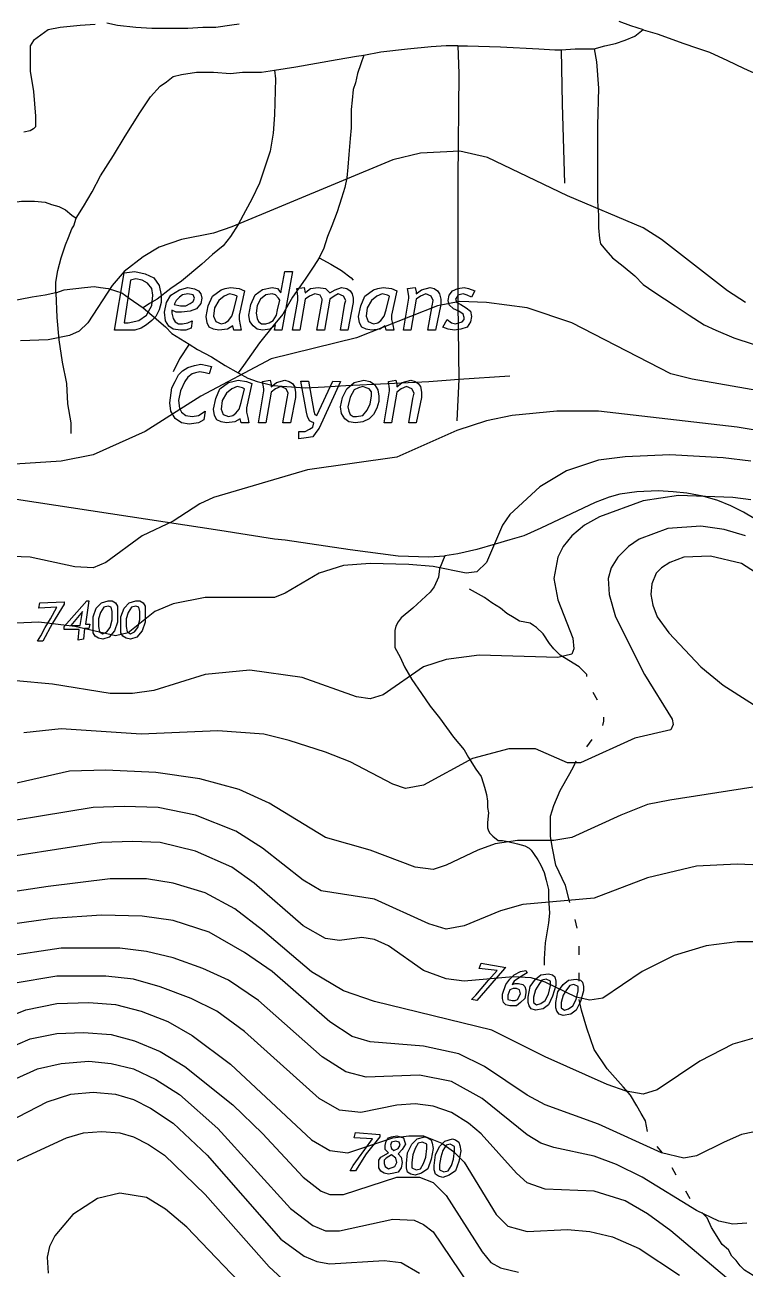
# Model space of a CAD drawing. Extents: x -4.4 to 64.9, y -5.9 to 77.3.
# Drawn here: x 18.71 to 22.27, y 19.39 to 25.55 of the extents above; entities that cross this region are included whole.
import ezdxf

# ---------------------------------------------------------------- set-up
doc = ezdxf.new("R2010")
doc.units = 0
for name, color, linetype in [('7200-7400', 7, 'CONTINUOUS'), ('7400-7600', 7, 'CONTINUOUS'), ('7600-7800', 7, 'CONTINUOUS'), ('7800-8000', 7, 'CONTINUOUS'), ('Elevations', 7, 'CONTINUOUS'), ('Labels', 7, 'CONTINUOUS'), ('roads', 7, 'CONTINUOUS'), ('topo', 7, 'CONTINUOUS'), ('water', 7, 'CONTINUOUS')]:
    doc.layers.add(name, color=color, linetype=linetype)

msp = doc.modelspace()

# ---------------------------------------------------------------- linework, layer by layer
at = {"layer": '7200-7400', "color": 2}
for points in [[(22.271451, 24.174072), (22.18182, 24.232071), (21.85493, 24.485143), (21.76529, 24.543142), (21.390952, 24.701312), (20.995511, 24.891122), (20.858391, 24.922761), (20.663311, 24.91223), (20.526219, 24.880589), (19.73008, 24.548431), (19.64045, 24.516789), (19.482279, 24.48515), (19.371562, 24.448249), (19.29247, 24.400791), (19.197561, 24.32698), (19.13952, 24.25844), (19.018261, 24.073901), (18.976081, 24.031729), (18.928631, 24.010641), (18.823181, 23.989554), (18.68609, 23.984289)], [(22.403263, 23.725963), (22.007823, 23.794503), (21.902373, 23.820856), (21.412034, 24.073935), (21.190593, 24.147754), (20.990193, 24.174106), (20.858383, 24.179371), (20.747662, 24.158284), (20.346964, 24.000114), (19.925163, 23.894664), (19.577183, 23.710125), (19.303014, 23.536135), (19.044624, 23.420144), (18.886443, 23.388505), (18.554282, 23.367418)], [(22.387439, 23.53051), (22.229271, 23.556862), (21.543849, 23.635941), (21.33822, 23.635941), (21.11678, 23.614854), (20.990201, 23.588501), (20.842571, 23.54104), (20.547309, 23.40923), (20.104431, 23.34596), (19.64045, 23.208882), (19.57191, 23.177241), (19.440099, 23.092881), (19.287199, 23.01907), (19.107889, 22.88726), (19.044619, 22.860908), (18.954991, 22.866173), (18.73354, 22.913623), (18.601741, 22.918889)]]:
    msp.add_lwpolyline(points, dxfattribs=at)
at = {"layer": '7400-7600', "color": 2}
for points in [[(22.297822, 23.19832), (22.208181, 23.208877), (21.93929, 23.219408), (21.7653, 23.193055), (21.54913, 23.113963), (21.475312, 23.071783), (21.412042, 23.019065), (21.369859, 22.966344), (21.343507, 22.913615), (21.322419, 22.808163), (21.343507, 22.702713), (21.417325, 22.512904), (21.422591, 22.460183), (21.412034, 22.433831), (21.343493, 22.418008), (20.953283, 22.428539), (20.789842, 22.407452), (20.679122, 22.370553), (20.478764, 22.233472), (20.415502, 22.212385), (20.346954, 22.222942), (20.078063, 22.317843), (19.819713, 22.354752), (19.598262, 22.333665), (19.345193, 22.254575), (19.239744, 22.238753), (19.128973, 22.238753), (18.844263, 22.286204), (18.665003, 22.302026)], [(22.271451, 23.01942), (22.166001, 23.051061), (22.05, 23.066883), (21.886561, 23.056326), (21.7442, 23.003605), (21.691481, 22.966696), (21.63875, 22.913965), (21.607122, 22.861246), (21.5913, 22.808526), (21.596565, 22.729434), (21.628206, 22.618716), (21.770555, 22.334006), (21.907646, 22.112555), (21.912911, 22.086202), (21.902354, 22.05985), (21.723094, 22.01767), (21.454195, 21.896401), (21.390925, 21.896401), (21.232755, 21.964941), (21.100945, 21.964941), (20.921634, 21.917491), (20.679104, 21.785681), (20.589476, 21.769859), (20.526204, 21.790946), (20.315304, 21.901666), (20.194035, 21.949124), (20.014775, 22.007116), (19.888235, 22.038755), (19.661524, 22.054577), (19.281905, 22.038755), (18.886424, 22.065107), (18.701893, 22.04402)], [(22.366362, 22.808592), (22.250361, 22.882403), (22.097461, 22.919312), (21.965651, 22.914047), (21.89711, 22.887694), (21.85493, 22.861342), (21.828551, 22.834989), (21.807464, 22.782258), (21.802199, 22.729539), (21.812729, 22.676808), (21.833817, 22.618819), (21.891816, 22.53973), (22.049987, 22.371008), (22.160707, 22.281378), (22.424338, 22.112658)], [(22.308352, 21.775219), (21.897102, 21.71196), (21.786372, 21.690873), (21.654561, 21.638152), (21.412034, 21.527432), (21.322404, 21.511609), (21.143127, 21.511609), (21.032407, 21.495787), (20.948008, 21.464156), (20.789837, 21.390338), (20.726567, 21.36925), (20.636926, 21.379807), (20.415489, 21.464167), (20.194048, 21.527437), (19.914609, 21.696156), (19.766976, 21.764697), (19.571896, 21.817418), (19.355727, 21.849056), (19.107878, 21.859587), (18.928618, 21.854322), (18.601728, 21.780513)], [(22.577272, 21.379606), (22.229281, 21.395428), (22.028931, 21.384871), (21.786401, 21.32688), (21.52278, 21.226701), (21.169522, 21.195059), (21.058752, 21.163431), (20.879491, 21.08962), (20.789861, 21.073798), (20.705501, 21.100151), (20.436602, 21.22142), (20.172982, 21.2636), (20.083352, 21.316321), (19.883001, 21.474499), (19.751191, 21.558851), (19.550833, 21.63794), (19.366302, 21.674849), (19.197582, 21.680115), (19.044632, 21.674849), (18.401401, 21.5694)]]:
    msp.add_lwpolyline(points, dxfattribs=at)
at = {"layer": '7600-7800', "color": 2}
for points in [[(22.334718, 20.541322), (22.208178, 20.504412), (22.044729, 20.420052), (21.833838, 20.277704), (21.765298, 20.256617), (21.680938, 20.272439), (21.586029, 20.304078), (21.280229, 20.441158), (21.016609, 20.572968), (20.436589, 20.715327), (20.283689, 20.768048), (20.125518, 20.86296), (19.882988, 21.068578), (19.7459, 21.174028), (19.598267, 21.25312), (19.440099, 21.300567), (19.308289, 21.321655), (19.128979, 21.321655), (18.823178, 21.284743), (18.580648, 21.247844)], [(22.450703, 20.098597), (22.250353, 20.056417), (22.165993, 20.019518), (22.028912, 19.950967), (21.965643, 19.940437), (21.854922, 19.966789), (21.543844, 20.109151), (21.280224, 20.204049), (21.190593, 20.25151), (20.979654, 20.393859), (20.853104, 20.457131), (20.679114, 20.494041), (20.415494, 20.515128), (20.325864, 20.54148), (20.215143, 20.615288), (19.930433, 20.8631), (19.793342, 20.958001), (19.619352, 21.05818), (19.440094, 21.116179), (19.287194, 21.137266), (19.086844, 21.142532), (18.844263, 21.12671), (18.622812, 21.095068)], [(22.276729, 19.61863), (22.208189, 19.613364), (22.139649, 19.629186), (22.028928, 19.681907), (21.76003, 19.845359), (21.633498, 19.908618), (21.522778, 19.950798), (21.322419, 19.992988), (21.25915, 20.014076), (21.190609, 20.056245), (20.969119, 20.235516), (20.816219, 20.319876), (20.658048, 20.351504), (20.394428, 20.340974), (20.294249, 20.367326), (20.17825, 20.441145), (19.861909, 20.720574), (19.714279, 20.820756), (19.58774, 20.878755), (19.44011, 20.931476), (19.3083, 20.963115), (19.17649, 20.978937), (18.886459, 20.978937), (18.601749, 20.936755)], [(22.250371, 19.285781), (21.902391, 19.58103), (21.786401, 19.665392), (21.67568, 19.728662), (21.52278, 19.77612), (21.280242, 19.786651), (21.190612, 19.818289), (21.13788, 19.86574), (20.963851, 20.06082), (20.900581, 20.113541), (20.816221, 20.166261), (20.726591, 20.1979), (20.636961, 20.208457), (20.54733, 20.203192), (20.368062, 20.166283), (20.262612, 20.176839), (20.162441, 20.234828), (19.793371, 20.566999), (19.656283, 20.667168), (19.529743, 20.730448), (19.376843, 20.78844), (19.245033, 20.825349), (19.107912, 20.841171), (18.865372, 20.841171), (18.649202, 20.804262)]]:
    msp.add_lwpolyline(points, dxfattribs=at)
at = {"layer": '7800-8000', "color": 2}
for points in [[(18.612276, 20.478126), (18.733546, 20.530844), (18.865356, 20.557197), (18.997166, 20.562488), (19.134246, 20.551931), (19.250245, 20.520303), (19.376774, 20.467572), (19.498086, 20.393763), (19.735356, 20.203951), (19.882986, 20.061592), (20.083336, 19.845422), (20.172966, 19.776882), (20.215146, 19.76106), (20.283686, 19.76106), (20.547304, 19.845409), (20.658024, 19.845409), (20.726575, 19.819057), (20.789845, 19.755787), (20.969105, 19.476347), (21.011285, 19.423626), (21.058736, 19.397274), (21.148366, 19.376187)], [(18.665029, 20.335018), (18.770479, 20.382476), (18.886469, 20.408829), (19.023561, 20.419359), (19.134281, 20.408829), (19.244998, 20.382476), (19.355719, 20.329747), (19.471709, 20.255937), (19.661558, 20.087217), (20.02009, 19.691776), (20.130821, 19.607416), (20.19408, 19.581064), (20.26262, 19.581064), (20.526248, 19.639066), (20.631701, 19.633801), (20.679149, 19.612713), (20.726599, 19.575804), (20.900589, 19.317454)], [(18.533142, 20.071699), (18.817863, 20.219329), (18.933854, 20.256238), (19.044574, 20.266769), (19.155294, 20.256238), (19.244922, 20.229886), (19.329284, 20.187706), (19.440012, 20.113887), (19.608774, 19.955717), (19.972573, 19.539196), (20.088564, 19.454837), (20.151834, 19.428484), (20.215104, 19.417927), (20.483992, 19.433749), (20.568352, 19.423192), (20.657982, 19.370474)], [(18.580608, 19.159437), (18.121898, 19.528518), (18.058628, 19.607596), (18.037541, 19.660325), (18.037541, 19.686678), (18.06392, 19.739399), (18.13773, 19.79213), (18.517339, 19.871219), (18.63861, 19.913399), (18.91278, 20.039928), (18.997139, 20.066307), (19.08677, 20.071572), (19.1764, 20.066307), (19.24494, 20.04522), (19.318759, 20.008308), (19.397848, 19.95559), (19.598238, 19.76051), (19.91459, 19.401978), (19.97786, 19.343979)]]:
    msp.add_lwpolyline(points, dxfattribs=at)
at = {"layer": 'Elevations', "color": 1}
for points in [[(18.902278, 22.68209), (18.844279, 22.587184), (18.796829, 22.497543), (18.770476, 22.497543), (18.786299, 22.524002), (18.807386, 22.566176), (18.833738, 22.608351), (18.865369, 22.666348), (18.775739, 22.661056), (18.781004, 22.687514), (18.902274, 22.692806)], [(19.023547, 22.697912), (19.007725, 22.581919), (19.028812, 22.581919), (19.023547, 22.560752), (19.00246, 22.560752), (18.997194, 22.508021), (18.970842, 22.502729), (18.976107, 22.555461), (18.902288, 22.555461), (18.902288, 22.571336), (19.013008, 22.697859)], [(19.165899, 22.671533), (19.165899, 22.650367), (19.165899, 22.592396), (19.150077, 22.550195), (19.123724, 22.518578), (19.092093, 22.507994), (19.071006, 22.513286), (19.055184, 22.523869), (19.044627, 22.539744), (19.044627, 22.560911), (19.044627, 22.618908), (19.060449, 22.661082), (19.086802, 22.687541), (19.118444, 22.698124), (19.139531, 22.698124), (19.155353, 22.687541)], [(19.076268, 22.54501), (19.09209, 22.534426), (19.113177, 22.54501), (19.129, 22.566176), (19.13953, 22.603086), (19.13953, 22.64526), (19.134265, 22.666427), (19.118443, 22.671719), (19.097355, 22.666427), (19.081533, 22.639969), (19.070976, 22.608324), (19.070976, 22.571415)], [(19.302979, 22.671533), (19.302979, 22.650367), (19.302979, 22.592396), (19.287157, 22.550195), (19.260804, 22.518578), (19.229166, 22.507994), (19.208078, 22.513286), (19.192256, 22.523869), (19.181726, 22.539744), (19.181726, 22.560911), (19.181726, 22.618908), (19.197548, 22.661082), (19.2239, 22.687541), (19.255538, 22.698124), (19.276625, 22.698124), (19.292447, 22.687541)], [(19.213357, 22.54501), (19.229179, 22.534426), (19.250266, 22.54501), (19.266088, 22.566176), (19.276619, 22.603086), (19.276619, 22.64526), (19.271354, 22.666427), (19.255532, 22.671719), (19.234444, 22.666427), (19.218622, 22.639969), (19.208092, 22.608324), (19.208092, 22.571415)], [(18.991909, 22.645181), (18.933907, 22.576654), (18.981368, 22.576654)], [(21.006028, 20.794553), (20.942758, 20.720734), (20.916405, 20.726026), (20.937493, 20.747192), (20.963845, 20.77881), (21.000754, 20.821011), (21.042934, 20.868451), (20.953304, 20.879034), (20.963835, 20.905493), (21.085104, 20.884326), (21.079839, 20.879034)], [(21.127297, 20.81564), (21.11674, 20.799765), (21.132562, 20.805057), (21.148384, 20.805057), (21.169472, 20.799765), (21.180002, 20.789182), (21.185267, 20.773307), (21.185267, 20.757432), (21.180002, 20.730973), (21.158915, 20.709807), (21.137827, 20.693932), (21.106196, 20.693932), (21.085109, 20.699223), (21.074552, 20.709807), (21.069287, 20.730973), (21.069287, 20.75214), (21.085109, 20.79958), (21.106196, 20.826038), (21.127284, 20.847205), (21.158915, 20.86308), (21.185294, 20.868371), (21.190559, 20.857788), (21.174737, 20.847205), (21.148384, 20.83133)], [(21.327648, 20.836727), (21.332913, 20.815561), (21.332913, 20.794394), (21.317091, 20.741663), (21.296004, 20.699488), (21.269651, 20.678321), (21.232739, 20.67303), (21.211652, 20.678321), (21.201122, 20.694196), (21.19583, 20.710071), (21.19583, 20.73653), (21.206387, 20.789261), (21.232739, 20.82617), (21.259092, 20.847337), (21.296002, 20.852629), (21.317089, 20.847337)], [(21.222198, 20.710177), (21.23802, 20.699594), (21.259107, 20.704885), (21.280195, 20.72076), (21.296017, 20.752405), (21.306547, 20.794579), (21.306547, 20.815746), (21.28546, 20.826329), (21.264373, 20.821038), (21.24855, 20.799871), (21.232728, 20.773413), (21.222171, 20.73653)], [(21.464728, 20.810375), (21.469993, 20.789208), (21.469993, 20.768041), (21.454171, 20.71531), (21.433084, 20.673109), (21.406705, 20.651942), (21.369804, 20.646651), (21.348717, 20.651942), (21.33816, 20.667817), (21.332895, 20.683692), (21.332895, 20.710151), (21.343451, 20.762882), (21.369804, 20.799791), (21.396156, 20.820958), (21.433067, 20.82625), (21.454154, 20.820958)], [(21.095658, 20.725999), (21.116745, 20.720708), (21.132567, 20.720708), (21.143124, 20.725999), (21.158946, 20.752458), (21.153681, 20.773624), (21.137859, 20.778916), (21.122037, 20.778916), (21.106215, 20.773624), (21.095658, 20.747166)], [(21.359289, 20.683825), (21.375111, 20.673241), (21.396198, 20.678533), (21.417286, 20.694408), (21.433108, 20.726052), (21.443665, 20.768227), (21.443665, 20.789393), (21.422577, 20.799977), (21.40149, 20.794685), (21.385668, 20.773518), (21.369846, 20.74706), (21.359315, 20.710151)], [(20.341688, 19.877136), (20.315335, 19.877136), (20.331157, 19.903595), (20.35751, 19.940478), (20.389141, 19.982679), (20.426051, 20.03541), (20.336421, 20.040702), (20.341686, 20.06716), (20.462955, 20.056577), (20.462955, 20.045994), (20.394404, 19.961618)], [(20.584219, 20.024774), (20.589484, 20.008899), (20.573662, 19.982441), (20.552575, 19.961274), (20.568397, 19.945399), (20.573662, 19.918941), (20.568397, 19.892482), (20.552575, 19.871316), (20.531488, 19.866024), (20.505109, 19.860732), (20.484021, 19.866024), (20.468199, 19.876607), (20.457669, 19.892482), (20.457669, 19.908357), (20.457669, 19.929524), (20.468199, 19.945399), (20.505108, 19.966566), (20.489286, 19.982441), (20.489286, 20.003607), (20.494551, 20.024774), (20.505108, 20.040649), (20.52093, 20.045941), (20.547283, 20.051232), (20.578924, 20.040649)], [(20.520949, 19.987865), (20.531506, 19.977281), (20.552593, 19.987865), (20.563124, 20.00374), (20.557858, 20.019615), (20.542036, 20.024906), (20.520949, 20.019615), (20.515684, 20.00374)], [(20.716029, 20.030039), (20.721294, 20.014164), (20.72656, 19.987706), (20.716029, 19.934974), (20.700207, 19.887535), (20.668578, 19.866368), (20.636937, 19.855785), (20.61585, 19.861076), (20.600028, 19.87166), (20.594762, 19.892826), (20.594762, 19.913993), (20.600028, 19.966698), (20.621115, 20.008899), (20.647467, 20.035357), (20.684377, 20.045941), (20.700173, 20.040649)], [(20.621128, 19.892959), (20.642215, 19.882375), (20.663303, 19.887667), (20.679125, 19.914125), (20.689682, 19.945743), (20.694947, 19.987918), (20.694947, 20.009084), (20.67386, 20.019668), (20.652772, 20.014376), (20.63695, 19.987918), (20.62642, 19.9563), (20.621155, 19.91939)], [(20.853117, 20.019482), (20.858382, 20.003607), (20.863647, 19.977149), (20.853117, 19.924444), (20.837295, 19.876978), (20.805656, 19.855811), (20.774025, 19.845228), (20.752937, 19.850519), (20.737115, 19.861103), (20.73185, 19.882269), (20.73185, 19.903436), (20.737115, 19.956168), (20.758203, 19.998342), (20.784555, 20.0248), (20.821464, 20.035384), (20.837286, 20.030092)], [(20.489318, 19.898224), (20.50514, 19.88764), (20.536771, 19.898224), (20.547328, 19.91939), (20.542063, 19.940557), (20.520975, 19.956432), (20.494623, 19.940557), (20.484092, 19.929974), (20.484092, 19.914099)], [(20.758209, 19.882402), (20.779296, 19.871818), (20.800384, 19.87711), (20.816206, 19.903568), (20.826736, 19.935213), (20.832001, 19.977387), (20.832001, 19.998554), (20.810914, 20.009137), (20.789827, 20.003845), (20.774031, 19.977387), (20.763474, 19.945743), (20.758209, 19.90886)]]:
    msp.add_lwpolyline(points, close=True, dxfattribs=at)
at = {"layer": 'Labels', "color": 6}
for points in [[(19.345188, 24.295466), (19.37154, 24.258557), (19.382071, 24.211091), (19.382071, 24.174181), (19.37154, 24.137272), (19.355718, 24.105654), (19.334631, 24.084488), (19.308279, 24.063321), (19.281926, 24.047446), (19.250295, 24.036863), (19.213386, 24.036863), (19.150066, 24.036863), (19.197567, 24.321581), (19.250295, 24.326873), (19.303016, 24.316289)], [(20.030607, 24.327084), (19.977878, 24.037101), (19.940969, 24.037101), (19.946234, 24.063559), (19.919882, 24.042393), (19.88298, 24.037101), (19.856601, 24.042393), (19.835514, 24.058268), (19.819691, 24.079434), (19.8144, 24.111078), (19.824957, 24.16381), (19.846044, 24.21125), (19.882954, 24.237708), (19.930404, 24.248291), (19.956756, 24.243), (19.972579, 24.221833), (19.993666, 24.327296)], [(19.229187, 24.28491), (19.197559, 24.07401), (19.218646, 24.07401), (19.271364, 24.084594), (19.308276, 24.111052), (19.334629, 24.158518), (19.339894, 24.211223), (19.334629, 24.242867), (19.313541, 24.269326), (19.287189, 24.285201), (19.255558, 24.290492)], [(19.577177, 24.216383), (19.582442, 24.195216), (19.577177, 24.168758), (19.55609, 24.142299), (19.524462, 24.131716), (19.482282, 24.126424), (19.455929, 24.126424), (19.434842, 24.137008), (19.434842, 24.121133), (19.440107, 24.094674), (19.450664, 24.078799), (19.466486, 24.068216), (19.487573, 24.068216), (19.513952, 24.073508), (19.53504, 24.084091), (19.529775, 24.047181), (19.503422, 24.036598), (19.477043, 24.036598), (19.440134, 24.04189), (19.419047, 24.057765), (19.403225, 24.084223), (19.397959, 24.126398), (19.408516, 24.173864), (19.429604, 24.210773), (19.471783, 24.237232), (19.513964, 24.247815), (19.545606, 24.242523), (19.566693, 24.23194)], [(19.445357, 24.163651), (19.476998, 24.158359), (19.503351, 24.158359), (19.524438, 24.168943), (19.54026, 24.179526), (19.545525, 24.195401), (19.54026, 24.211276), (19.513907, 24.216568), (19.487528, 24.211276), (19.471706, 24.200693), (19.455884, 24.184818)], [(19.793347, 24.232205), (19.766994, 24.11092), (19.766994, 24.089753), (19.77226, 24.063295), (19.777525, 24.036836), (19.740616, 24.036836), (19.73535, 24.058003), (19.708998, 24.042128), (19.666818, 24.036836), (19.640439, 24.042128), (19.619352, 24.052711), (19.608821, 24.073878), (19.603556, 24.105522), (19.614087, 24.158254), (19.635174, 24.205693), (19.677354, 24.237338), (19.698441, 24.242629), (19.72482, 24.247921), (19.767, 24.242629)], [(19.650988, 24.079302), (19.677341, 24.068719), (19.698428, 24.07401), (19.71425, 24.084594), (19.730072, 24.10576), (19.740602, 24.137378), (19.756425, 24.205931), (19.745868, 24.211223), (19.719515, 24.216515), (19.693163, 24.205931), (19.66681, 24.184765), (19.645723, 24.147855), (19.640458, 24.105681)], [(19.861888, 24.079302), (19.87771, 24.068719), (19.898797, 24.068719), (19.914619, 24.07401), (19.935707, 24.084594), (19.951529, 24.111052), (19.956794, 24.13751), (19.967324, 24.18495), (19.962059, 24.195533), (19.946237, 24.211408), (19.930415, 24.2167), (19.898784, 24.211408), (19.872405, 24.190242), (19.856583, 24.158598), (19.851318, 24.121688), (19.856583, 24.09523)], [(20.315317, 24.232205), (20.325847, 24.21633), (20.331113, 24.195163), (20.331113, 24.173996), (20.30476, 24.036916), (20.267859, 24.036916), (20.288946, 24.168705), (20.294212, 24.18458), (20.283655, 24.205746), (20.257302, 24.21633), (20.236215, 24.205746), (20.215128, 24.189871), (20.188775, 24.036969), (20.151866, 24.036969), (20.178219, 24.184606), (20.178219, 24.189898), (20.167688, 24.211064), (20.141336, 24.216356), (20.114983, 24.205773), (20.093896, 24.189898), (20.067544, 24.036995), (20.030632, 24.036995), (20.057011, 24.184633), (20.057011, 24.205799), (20.051745, 24.242709), (20.088646, 24.248), (20.093911, 24.221542), (20.104468, 24.232125), (20.120264, 24.242709), (20.157176, 24.248), (20.194085, 24.242709), (20.215172, 24.221542), (20.241525, 24.237417), (20.273164, 24.248), (20.299516, 24.242709)], [(20.547307, 24.232205), (20.520928, 24.11092), (20.520928, 24.089753), (20.526193, 24.063295), (20.531458, 24.036836), (20.49455, 24.036836), (20.489284, 24.058003), (20.462932, 24.042128), (20.420752, 24.036836), (20.394399, 24.042128), (20.373312, 24.052711), (20.362782, 24.073878), (20.357516, 24.105522), (20.368047, 24.158254), (20.389134, 24.205693), (20.431314, 24.237338), (20.452401, 24.242629), (20.478754, 24.247921), (20.520934, 24.242629)], [(20.404948, 24.079302), (20.4313, 24.068719), (20.452388, 24.07401), (20.46821, 24.084594), (20.484032, 24.10576), (20.494562, 24.137378), (20.510384, 24.205931), (20.499854, 24.211223), (20.473475, 24.216515), (20.447123, 24.205931), (20.42077, 24.184765), (20.399683, 24.147855), (20.394418, 24.105681)], [(20.758209, 24.216383), (20.763474, 24.189924), (20.763474, 24.163466), (20.737095, 24.036916), (20.700193, 24.036916), (20.72128, 24.158174), (20.726546, 24.184633), (20.716015, 24.205799), (20.689663, 24.216383), (20.663284, 24.205799), (20.642196, 24.189924), (20.615844, 24.037021), (20.578932, 24.037021), (20.605311, 24.195189), (20.605311, 24.205773), (20.600046, 24.242682), (20.636946, 24.247974), (20.642212, 24.226807), (20.642212, 24.216224), (20.668564, 24.23739), (20.710744, 24.247974), (20.731831, 24.242682), (20.747653, 24.232099)], [(20.932238, 24.232205), (20.916416, 24.20056), (20.895276, 24.211144), (20.874188, 24.216435), (20.847836, 24.211144), (20.842571, 24.20056), (20.837305, 24.189977), (20.842571, 24.174102), (20.863658, 24.163519), (20.89001, 24.147644), (20.911151, 24.131769), (20.916416, 24.10531), (20.911151, 24.078852), (20.895276, 24.052394), (20.863648, 24.04181), (20.832006, 24.036519), (20.800378, 24.04181), (20.774025, 24.052394), (20.795113, 24.089303), (20.8162, 24.073428), (20.837287, 24.068136), (20.868929, 24.07872), (20.87946, 24.089303), (20.87946, 24.099886), (20.874194, 24.115761), (20.853107, 24.131636), (20.826755, 24.14222), (20.805667, 24.163386), (20.800402, 24.184553), (20.805667, 24.211011), (20.821489, 24.232178), (20.847842, 24.242761), (20.87947, 24.248053), (20.900557, 24.242761)], [(19.629898, 23.857846), (19.619367, 23.820936), (19.59828, 23.826228), (19.571928, 23.83152), (19.55084, 23.826228), (19.535018, 23.820936), (19.513931, 23.805061), (19.498109, 23.783895), (19.477022, 23.736428), (19.466465, 23.688989), (19.47173, 23.652079), (19.482287, 23.630913), (19.503374, 23.615038), (19.535002, 23.609746), (19.566643, 23.615038), (19.598272, 23.636204), (19.593007, 23.59403), (19.566655, 23.578155), (19.519194, 23.572863), (19.482295, 23.578155), (19.450654, 23.599321), (19.429566, 23.636231), (19.424301, 23.678405), (19.434858, 23.752224), (19.45068, 23.783868), (19.466502, 23.815486), (19.487589, 23.836653), (19.513942, 23.852528), (19.545584, 23.863111), (19.577212, 23.868403), (19.608853, 23.863111)], [(19.830249, 23.77347), (19.803897, 23.652211), (19.803897, 23.631045), (19.809162, 23.604586), (19.814427, 23.578128), (19.777528, 23.578128), (19.772263, 23.599295), (19.745884, 23.58342), (19.703712, 23.578128), (19.677333, 23.58342), (19.656246, 23.594003), (19.645715, 23.61517), (19.64045, 23.646814), (19.65098, 23.699545), (19.672068, 23.746985), (19.714248, 23.778629), (19.735335, 23.783921), (19.761688, 23.789213), (19.803868, 23.783921)], [(20.041148, 23.757674), (20.046413, 23.731216), (20.046413, 23.704758), (20.020061, 23.578208), (19.983159, 23.578208), (20.004246, 23.699493), (20.009511, 23.725951), (19.998955, 23.747118), (19.972602, 23.757701), (19.946223, 23.747118), (19.925136, 23.731243), (19.898783, 23.57834), (19.861874, 23.57834), (19.888226, 23.736508), (19.888226, 23.747091), (19.882961, 23.784), (19.919862, 23.789292), (19.925127, 23.768125), (19.925127, 23.757542), (19.95148, 23.778709), (19.99366, 23.789292), (20.014747, 23.784), (20.030569, 23.773417)], [(20.267867, 23.784027), (20.162417, 23.55204), (20.146595, 23.530874), (20.130773, 23.509707), (20.099142, 23.504415), (20.062233, 23.499124), (20.062233, 23.536033), (20.093872, 23.536033), (20.114959, 23.546616), (20.130781, 23.5572), (20.136047, 23.578366), (20.125516, 23.583658), (20.114959, 23.58895), (20.104429, 23.610116), (20.099164, 23.631283), (20.072785, 23.784159), (20.109695, 23.784159), (20.136047, 23.636548), (20.141313, 23.620673), (20.151869, 23.615381), (20.230949, 23.784106)], [(20.436579, 23.768205), (20.452401, 23.741746), (20.457666, 23.710102), (20.457666, 23.683644), (20.447136, 23.652026), (20.431314, 23.620382), (20.410227, 23.599215), (20.378586, 23.58334), (20.341687, 23.578049), (20.310047, 23.58334), (20.28896, 23.599215), (20.273138, 23.625674), (20.267873, 23.657318), (20.278403, 23.704758), (20.299491, 23.746959), (20.336399, 23.778576), (20.383851, 23.78916), (20.415492, 23.783868)], [(20.663297, 23.757674), (20.668562, 23.731216), (20.668562, 23.704758), (20.64221, 23.578208), (20.605311, 23.578208), (20.626398, 23.699493), (20.631663, 23.725951), (20.621133, 23.747118), (20.59478, 23.757701), (20.568401, 23.747118), (20.547314, 23.731243), (20.520935, 23.57834), (20.484033, 23.57834), (20.510385, 23.736508), (20.510385, 23.747091), (20.50512, 23.784), (20.542022, 23.789292), (20.547287, 23.768125), (20.547287, 23.757542), (20.57364, 23.778709), (20.61582, 23.789292), (20.636907, 23.784), (20.652729, 23.773417)], [(19.687898, 23.620594), (19.71425, 23.61001), (19.735338, 23.615302), (19.75116, 23.625885), (19.766982, 23.647052), (19.777512, 23.67867), (19.793334, 23.747223), (19.782778, 23.752515), (19.756425, 23.757807), (19.730073, 23.747223), (19.703694, 23.726057), (19.682606, 23.689147), (19.677341, 23.646973)], [(20.315317, 23.620594), (20.331139, 23.61001), (20.346961, 23.61001), (20.378589, 23.615302), (20.399676, 23.64176), (20.415498, 23.673378), (20.420764, 23.710288), (20.420764, 23.731454), (20.410207, 23.747329), (20.394385, 23.752621), (20.378563, 23.757913), (20.357475, 23.752621), (20.336388, 23.742038), (20.315301, 23.705128), (20.304744, 23.657688), (20.310009, 23.636522)]]:
    msp.add_lwpolyline(points, close=True, dxfattribs=at)
at = {"layer": 'roads', "color": 7}
for points in [[(21.644015, 25.566604), (21.702014, 25.545438), (21.765284, 25.524271)], [(21.522738, 25.429047), (21.575467, 25.444922), (21.628188, 25.455506), (21.675649, 25.471381), (21.723099, 25.492547), (21.765279, 25.524165)], [(21.765279, 25.523953), (21.833819, 25.502787), (21.965637, 25.45532), (22.028907, 25.434154), (22.092169, 25.412987), (22.181807, 25.370813), (22.260889, 25.333903), (22.329437, 25.302285), (22.403248, 25.270641), (22.519238, 25.223175), (22.587787, 25.196717), (22.651048, 25.159807), (22.687958, 25.143932), (22.714311, 25.128057)], [(20.383858, 25.398382), (20.468217, 25.414257), (20.600038, 25.430132), (20.716029, 25.440715), (20.789837, 25.446007), (20.821479, 25.446007), (20.847832, 25.446007)], [(20.847847, 25.444843), (20.853112, 25.307762), (20.847847, 24.785792), (20.847847, 24.168916), (20.853112, 23.794584)], [(20.847863, 25.444843), (20.895324, 25.444843), (21.058765, 25.439551), (21.248574, 25.428968), (21.327663, 25.423676), (21.359294, 25.423676)], [(21.359297, 25.423782), (21.427837, 25.429074), (21.491107, 25.429074), (21.522738, 25.429074)], [(21.522738, 25.429047), (21.533295, 25.365785), (21.543825, 25.23397), (21.53856, 25.049423), (21.53856, 24.859611), (21.53856, 24.675091), (21.543825, 24.606537), (21.543825, 24.543275), (21.549117, 24.490544), (21.554382, 24.464085), (21.580735, 24.432441), (21.612365, 24.395532), (21.665095, 24.353357), (21.723095, 24.305918), (21.765275, 24.263743), (21.817994, 24.226834), (21.923444, 24.15828), (21.991984, 24.11084), (22.065806, 24.063374), (22.123794, 24.036916), (22.213436, 24.000006), (22.308336, 23.968389)], [(19.940969, 25.323584), (20.046419, 25.339459), (20.252037, 25.376369), (20.346948, 25.392244), (20.383858, 25.397535)], [(20.38385, 25.397403), (20.368028, 25.355229), (20.352206, 25.307762), (20.341675, 25.260323), (20.331119, 25.228678), (20.325853, 25.175973), (20.320588, 25.128507), (20.320588, 25.038893), (20.315323, 24.986161), (20.310058, 24.907051), (20.304793, 24.843815), (20.299527, 24.791084), (20.28897, 24.743618), (20.273148, 24.690886), (20.252061, 24.622359), (20.225709, 24.553806), (20.204621, 24.501101), (20.183534, 24.437812), (20.173004, 24.416646), (20.162447, 24.395479)], [(21.359297, 25.423782), (21.364562, 25.154886), (21.375093, 24.764705)], [(18.960267, 24.590715), (18.997179, 24.648712), (19.039359, 24.72253), (19.081539, 24.801614), (19.144809, 24.901786), (19.202797, 24.996692), (19.276619, 25.112685), (19.329337, 25.191769), (19.376787, 25.2445), (19.408429, 25.265667), (19.440068, 25.292125), (19.482248, 25.302709), (19.556058, 25.313292), (19.640418, 25.313292), (19.724778, 25.308), (19.782767, 25.313292), (19.819718, 25.313292), (19.877678, 25.313292), (19.940987, 25.323875), (19.946252, 25.281674), (19.940987, 25.102419), (19.935722, 25.012805), (19.9199, 24.923164), (19.893494, 24.84408), (19.867168, 24.764996), (19.830258, 24.685912), (19.79858, 24.627915), (19.761678, 24.559362), (19.724769, 24.501365), (19.68787, 24.453925), (19.635139, 24.411724), (19.582418, 24.364285), (19.482239, 24.279935), (19.429518, 24.243026), (19.36097, 24.190295), (19.324068, 24.169128), (19.292429, 24.147961)], [(18.264289, 24.574893), (18.306468, 24.585476), (18.438279, 24.622386), (18.522638, 24.643552), (18.606998, 24.664719), (18.691358, 24.675302), (18.754628, 24.675302), (18.807348, 24.670011), (18.838987, 24.659427), (18.875897, 24.648844), (18.907528, 24.632969), (18.939159, 24.606511), (18.960246, 24.590636)], [(20.784577, 22.919342), (20.705498, 22.91405), (20.552598, 22.919342), (20.315339, 22.950986), (19.993719, 22.998453), (19.940987, 23.003744), (19.672049, 23.045919), (18.491029, 23.225174), (18.338118, 23.251632), (18.237947, 23.278091), (18.137767, 23.304549), (17.984867, 23.35728), (17.879378, 23.399455), (17.821379, 23.425913), (17.710658, 23.48391), (17.599938, 23.547172), (17.473399, 23.626282), (17.220317, 23.779159), (16.719437, 24.090229), (16.413629, 24.274776), (16.392542, 24.290651), (16.134193, 24.454084), (15.881071, 24.601722)], [(18.860104, 24.221648), (18.860104, 24.274379), (18.870661, 24.332376), (18.886483, 24.395638), (18.90757, 24.4589), (18.923392, 24.495809), (18.939214, 24.537984), (18.949745, 24.553859), (18.960302, 24.590768)], [(20.162417, 24.395638), (20.136065, 24.353463), (20.093884, 24.290201), (20.030614, 24.20056), (19.983165, 24.116211), (19.935717, 24.058215), (19.867176, 23.973839), (19.788085, 23.863111), (19.761732, 23.826201)], [(20.162417, 24.395638), (20.220417, 24.36402), (20.273137, 24.332376), (20.320588, 24.295466), (20.331145, 24.284883)], [(18.343378, 24.132986), (18.422467, 24.143569), (18.517368, 24.159444), (18.633369, 24.180611), (18.744087, 24.201778), (18.807359, 24.212361), (18.860077, 24.222944)], [(18.860088, 24.221648), (18.902268, 24.237523), (19.002447, 24.248106), (19.049897, 24.253398), (19.081539, 24.248106), (19.118438, 24.242814), (19.155347, 24.232231), (19.186978, 24.221648), (19.223887, 24.195189), (19.292428, 24.14775)], [(18.860088, 24.221648), (18.865353, 24.100363), (18.87591, 23.989661), (18.891732, 23.878933), (18.912819, 23.77347), (18.918085, 23.673325), (18.933907, 23.578393), (18.933907, 23.525688)], [(19.292438, 24.147829), (19.334618, 24.110946), (19.403169, 24.052923), (19.434797, 24.021305), (19.519157, 23.968574)], [(19.519157, 23.968574), (19.471707, 23.894755), (19.440078, 23.831493)], [(19.519157, 23.968574), (19.561347, 23.942115), (19.629888, 23.905206), (19.698428, 23.863031), (19.761698, 23.826122)], [(19.761701, 23.826201), (19.809151, 23.799743), (19.856599, 23.783868), (19.935691, 23.762701), (20.093861, 23.752118), (20.188759, 23.75741), (20.294209, 23.762701), (20.49984, 23.773285), (20.705459, 23.783868), (20.789869, 23.78916), (20.853141, 23.794451)], [(20.853128, 23.794584), (20.842571, 23.58895)], [(20.853128, 23.794584), (21.106197, 23.810459)], [(22.313632, 23.104603), (22.260903, 23.136221), (22.197642, 23.167865), (22.134372, 23.194324), (22.060553, 23.21549), (21.981472, 23.231365), (21.912931, 23.236657), (21.839113, 23.241949), (21.733663, 23.236657), (21.649303, 23.226074), (21.596582, 23.210199), (21.528031, 23.18374), (21.259143, 23.05719), (21.174781, 23.020307), (21.106201, 22.99914), (21.032382, 22.977974), (20.942752, 22.951515), (20.847851, 22.930349), (20.784573, 22.919765)], [(20.784577, 22.920321), (20.758225, 22.857059), (20.752959, 22.814885), (20.731872, 22.767445), (20.710785, 22.740986), (20.626425, 22.661903), (20.568423, 22.614436), (20.552601, 22.59327), (20.542044, 22.572103), (20.536779, 22.550936), (20.536779, 22.519292), (20.536779, 22.487648), (20.536779, 22.466481), (20.563131, 22.419041), (20.584218, 22.371575), (20.62113, 22.308313), (20.66858, 22.23976), (20.71076, 22.176498), (20.758208, 22.118501), (20.826749, 22.023595), (20.879479, 21.960333), (20.900567, 21.923424), (20.937476, 21.865427), (20.963828, 21.828518), (20.974359, 21.7969), (20.979624, 21.775734), (20.990181, 21.738824), (20.995446, 21.70718), (20.995446, 21.675562), (21.000711, 21.649104), (20.995446, 21.601638), (20.995446, 21.575179), (21.000711, 21.559304), (21.005976, 21.548721), (21.021798, 21.532846), (21.048151, 21.511679), (21.069238, 21.511679), (21.095591, 21.506388), (21.143042, 21.495804), (21.179951, 21.485221), (21.201038, 21.474638), (21.211595, 21.464054), (21.222125, 21.448179), (21.243212, 21.416535), (21.259035, 21.390077), (21.274857, 21.353168), (21.285414, 21.316258), (21.29597, 21.268818), (21.29597, 21.226644), (21.301236, 21.152825), (21.29597, 21.105385), (21.280148, 21.005188), (21.274883, 20.926104), (21.274883, 20.894486)]]:
    msp.add_lwpolyline(points, dxfattribs=at)
at = {"layer": 'topo', "color": 2}
for points in [[(22.297782, 23.388939), (22.160691, 23.404761), (21.897073, 23.420584), (21.675633, 23.410053), (21.543823, 23.394231), (21.385642, 23.34151), (21.253831, 23.262421), (21.106213, 23.12534), (21.069253, 23.072611), (20.990172, 22.88807), (20.942713, 22.84062), (20.889992, 22.835354), (20.726541, 22.866983), (20.605282, 22.877539), (20.415473, 22.882805), (20.283663, 22.872248), (20.162391, 22.835349), (19.993671, 22.735167), (19.940953, 22.71408), (19.598241, 22.71408), (19.440062, 22.682441), (19.350443, 22.645542), (19.218622, 22.54009), (19.155352, 22.524268), (18.954952, 22.571718), (18.775691, 22.592805), (18.554251, 22.582249)], [(22.408539, 21.01128), (22.229279, 21.01128), (22.076379, 20.990192), (21.9182, 20.942745), (21.76003, 20.863653), (21.56495, 20.731843), (21.50168, 20.721286), (21.43314, 20.737108), (21.28024, 20.810929), (21.211699, 20.832017), (21.122058, 20.837282), (20.879488, 20.816195), (20.789858, 20.826725), (20.67913, 20.868905), (20.505148, 20.990174), (20.4366, 21.021805), (20.373338, 21.032362), (20.26261, 21.01654), (20.194069, 21.027097), (20.083349, 21.090366), (19.840808, 21.301255), (19.730088, 21.380347), (19.55083, 21.459436), (19.37684, 21.501616), (19.23976, 21.506881), (19.08686, 21.501616), (18.469939, 21.406705)], [(18.580632, 20.620858), (18.712442, 20.673589), (18.865342, 20.705218), (19.023513, 20.710483), (19.155323, 20.699952), (19.281863, 20.668322), (19.413723, 20.61559), (19.534992, 20.547052), (19.724791, 20.404691), (20.125503, 20.03035), (20.215133, 19.977621), (20.304763, 19.967091), (20.526201, 20.040902), (20.605293, 20.051459), (20.679112, 20.051459), (20.768742, 20.014549), (20.826733, 19.972369), (20.879462, 19.919649), (21.037633, 19.661299), (21.095632, 19.6033), (21.190533, 19.576947), (21.390891, 19.587477), (21.501651, 19.576947), (21.612371, 19.550568), (21.744181, 19.492577), (21.944542, 19.360756)], [(19.835551, 19.255182), (19.508661, 19.597891), (19.403211, 19.687522), (19.308313, 19.745521), (19.1765, 19.766608), (19.065783, 19.740256), (18.944471, 19.661167), (18.854831, 19.555717), (18.828478, 19.502996), (18.817948, 19.450267), (18.823213, 19.371186)]]:
    msp.add_lwpolyline(points, dxfattribs=at)
at = {"layer": 'water', "color": 4}
for points in [[(19.055234, 25.550306), (18.981423, 25.545014), (18.881244, 25.534431), (18.823242, 25.523848), (18.749434, 25.471116), (18.733612, 25.444658), (18.733612, 25.41304), (18.733612, 25.318134), (18.749434, 25.217963), (18.759965, 25.096678), (18.759965, 25.043973), (18.749434, 25.033389), (18.733612, 25.022806), (18.701973, 25.017514)], [(19.767029, 25.551073), (19.730128, 25.545781), (19.651039, 25.535198), (19.587769, 25.535198), (19.513958, 25.529906), (19.408482, 25.529139), (19.334674, 25.529139), (19.255582, 25.534431), (19.165954, 25.545014), (19.113233, 25.555598)], [(21.485818, 22.323183), (21.485818, 22.333766), (21.448917, 22.370676), (21.354008, 22.428672), (21.322377, 22.46029), (21.30129, 22.486748), (21.26965, 22.534215), (21.23802, 22.565859), (21.222197, 22.576442), (21.206375, 22.587025), (21.153654, 22.597609), (21.127302, 22.613484), (21.090393, 22.63465), (21.058762, 22.661109), (21.016572, 22.687567), (20.979673, 22.714025), (20.905851, 22.756174)], [(21.538547, 22.20719), (21.51746, 22.244099)], [(21.564907, 22.080639), (21.570172, 22.101806), (21.570172, 22.122973)], [(21.485818, 21.975203), (21.512197, 22.012112)], [(21.401458, 21.205424), (21.380371, 21.289773), (21.332921, 21.389971), (21.317099, 21.47432), (21.306542, 21.532317), (21.306542, 21.60087), (21.306542, 21.632488), (21.322364, 21.68522), (21.353995, 21.759038), (21.401445, 21.843388), (21.422532, 21.880297), (21.433089, 21.906755)], [(21.438355, 21.0789), (21.43309, 21.100067), (21.427825, 21.121234)], [(21.448911, 20.947059), (21.448911, 20.978703), (21.448911, 20.989286)], [(21.448911, 20.81527), (21.448911, 20.857418)], [(21.786353, 20.071843), (21.775823, 20.124575), (21.754735, 20.161458), (21.733648, 20.198367), (21.702009, 20.251099), (21.665108, 20.293273), (21.586018, 20.382914), (21.522749, 20.47782), (21.485837, 20.583283), (21.459484, 20.672897), (21.448954, 20.725629)], [(21.860172, 19.966407), (21.83382, 19.998025)], [(21.928712, 19.855679), (21.907625, 19.892588)], [(21.997263, 19.739685), (21.976176, 19.776595)], [(22.487602, 19.080608), (22.482337, 19.096483), (22.471806, 19.128128), (22.455984, 19.175594), (22.429632, 19.233564), (22.39272, 19.275765), (22.35054, 19.323205), (22.30836, 19.360114), (22.26618, 19.386573), (22.245092, 19.407739), (22.224005, 19.434198), (22.202918, 19.455364), (22.187096, 19.487008), (22.155455, 19.513467), (22.102737, 19.597816), (22.08165, 19.645282), (22.055271, 19.67174)]]:
    msp.add_lwpolyline(points, dxfattribs=at)

doc.saveas('drawing.dxf')
